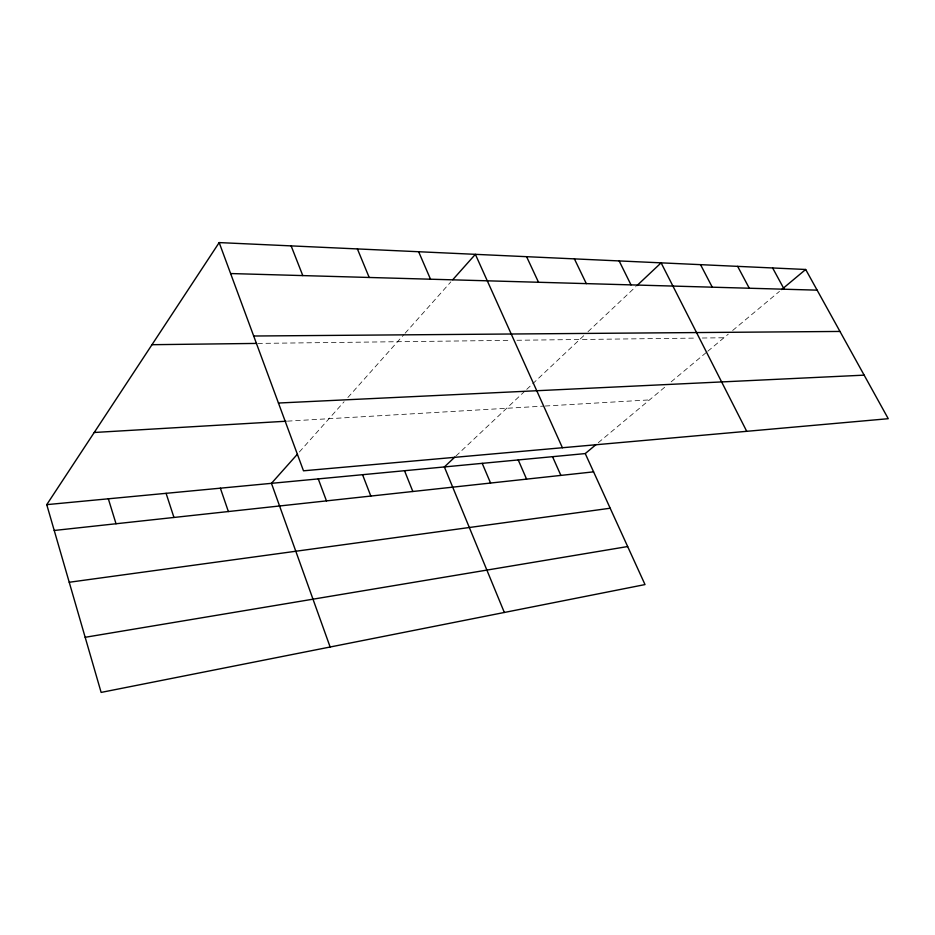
<?xml version="1.0" encoding="UTF-8"?>
<svg xmlns="http://www.w3.org/2000/svg" width="935" height="935" viewBox="0 0 935 935"><rect width="100%" height="100%" fill="white"/><g stroke="black" fill="none" stroke-linecap="round" stroke-linejoin="round"><path stroke-width="0.7" stroke-dasharray="4.67 3.51" d="M299.352 452.014L344.103 401.746M347.878 397.515L404.177 334.286M405.124 333.222L450.857 281.867M455.894 456.081L525.692 390.363M526.744 389.369L583.849 335.607M587.986 331.703L635.847 286.648M598.283 442.699L664.68 387.254M671.178 381.831L706.731 352.133M707.807 351.233L728.295 334.122M732.654 330.487L779.474 291.381M287.466 421.147L543.784 406.106M545.21 406.024L649.533 399.899M257.768 343.414L511.281 340.34M516.962 340.27L696.54 338.084M702.314 338.014L723.947 337.757"/><path stroke-width="1.4" d="M46.75 504.643L585.252 453.58L645.01 584.574L101.132 692.414L46.75 504.643L219.176 242.586L805.689 269.479L888.25 418.705L303.489 470.808L219.176 242.586M297.435 454.165L271.454 483.337L330.137 647.008M452.739 279.74L475.366 254.332L562.414 447.736M454.854 457.075L444.37 466.939L504.339 612.472M636.899 285.654L661.115 262.852L746.726 431.315M585.252 453.58L596.121 444.511M781.66 289.558L805.689 269.479M85.167 637.296L627.665 546.543M69.225 582.26L610.181 508.231M54.23 530.472L593.585 471.848M94.236 432.484L286.04 421.229M278.455 403.032L864.15 375.145M151.996 344.699L256.33 343.425M253.689 336.016L839.981 331.446M230.606 273.546L817.132 290.154M772.637 267.971L784.173 289.219M737.645 266.358L749.274 288.225M700.537 264.663L712.26 287.185M619.157 260.935L631.008 284.883M574.406 258.878L586.315 283.621M526.592 256.681L538.513 282.265M552.538 456.689L560.883 475.412M518.235 459.938L526.58 479.141M418.635 251.737L430.509 279.203M482.215 463.351L490.571 483.044M357.404 248.932L369.196 277.473M404.528 470.726L412.838 491.494M291.136 245.893L302.788 275.591M362.558 474.7L370.821 496.064M318.262 478.895L326.467 500.891M220.356 488.175L228.374 511.55M166.091 493.329L173.957 517.464M108.331 498.799L116.034 523.764"/></g></svg>
